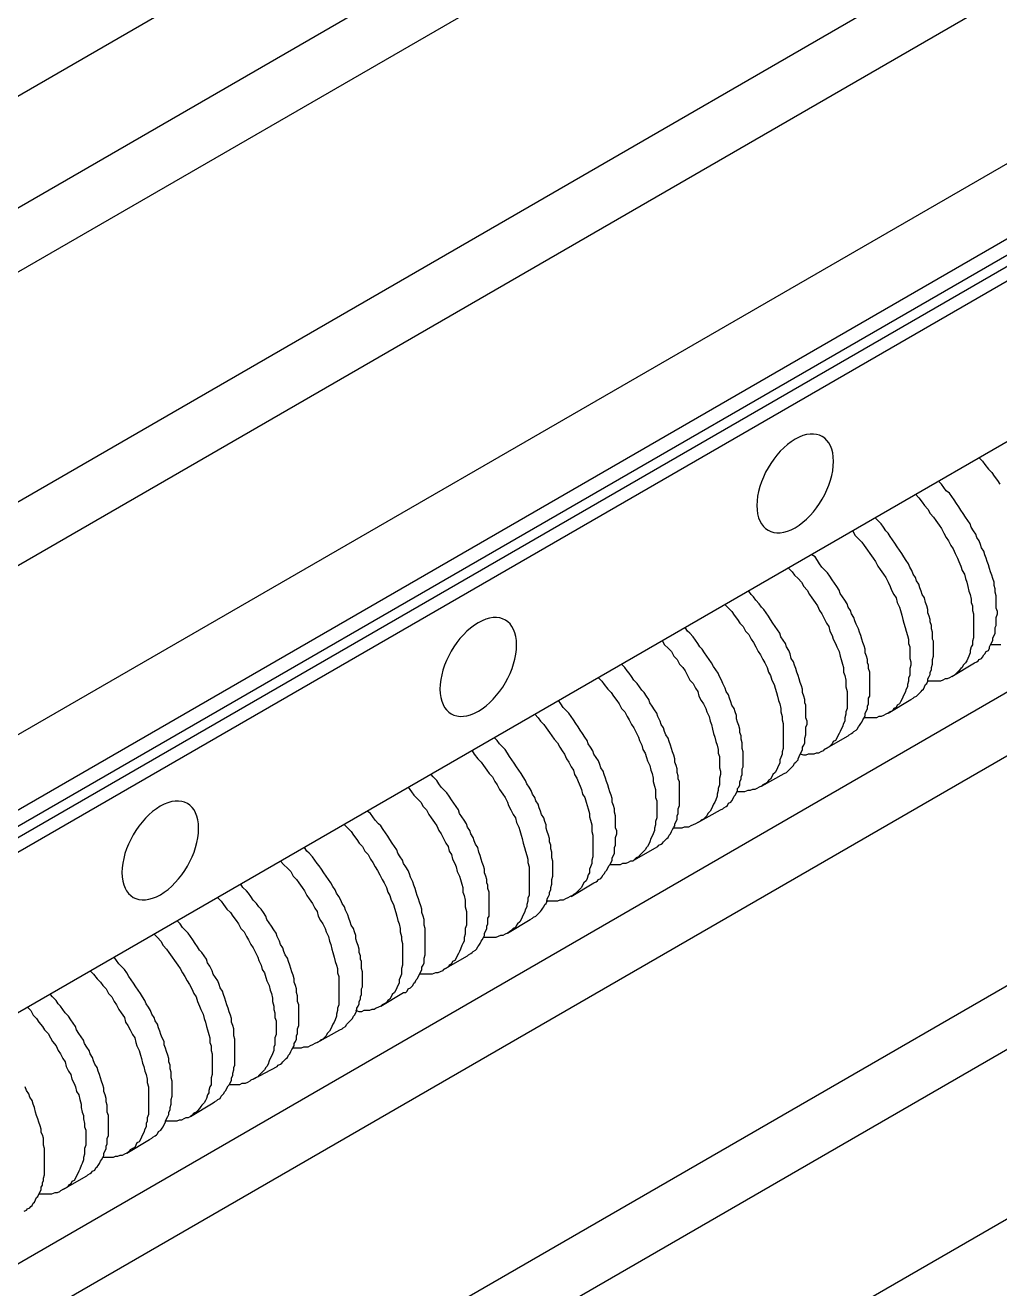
# Model space of a CAD drawing. Extents: x 23 to 317, y -101 to 289.
# Drawn here: x 195.46 to 208.3, y 150.94 to 167.58 of the extents above; entities that cross this region are included whole.
import ezdxf

# ---------------------------------------------------------------- set-up
doc = ezdxf.new("R2010")
doc.units = 0
doc.layers.get('0').update_dxf_attribs({"linetype": 'CONTINUOUS'})

msp = doc.modelspace()

# ---------------------------------------------------------------- linework, layer by layer
at = {"color": 7}
for points in [[(181.114986, 158.419117), (214.029768, 177.435546)], [(181.114986, 156.948233), (215.155445, 176.61005)], [(181.114986, 156.107727), (216.086004, 176.29486)], [(181.114986, 153.075905), (218.502457, 174.673886)], [(181.940482, 152.715689), (219.433016, 174.373706)], [(219.387989, 172.107344), (182.961095, 151.079705)], [(220.108422, 171.537001), (183.591474, 150.449327)], [(220.408602, 171.491974), (183.786591, 150.344263)], [(220.558692, 171.431938), (183.906663, 150.269218)], [(220.633737, 171.281848), (184.086772, 150.179164)], [(220.633737, 169.165576), (184.522033, 148.318046)], [(185.572665, 145.616422), (215.155445, 162.711697)], [(185.632701, 144.820944), (215.965932, 162.336471)], [(208.02616, 161.8862), (208.071187, 161.841173), (208.101205, 161.796146), (208.146232, 161.73611), (208.191259, 161.691083), (208.221277, 161.646056), (208.266304, 161.58602), (208.296322, 161.540993)], [(207.966124, 159.184577), (207.996142, 159.199586), (208.011151, 159.214595), (208.02616, 159.229604), (208.056178, 159.244613), (208.071187, 159.259622), (208.086196, 159.28964), (208.101205, 159.304649), (208.116214, 159.334667), (208.146232, 159.349676), (208.161241, 159.379694), (208.161241, 159.394703), (208.17625, 159.424721), (208.191259, 159.454739), (208.206268, 159.484757), (208.206268, 159.514775), (208.221277, 159.544793), (208.236286, 159.574811), (208.236286, 159.604829), (208.236286, 159.649856), (208.251295, 159.679874), (208.251295, 159.709892), (208.251295, 159.754919), (208.251295, 159.784938), (208.266304, 159.829965), (208.266304, 159.859983), (208.251295, 159.90501), (208.251295, 159.950037), (208.251295, 159.980055), (208.251295, 160.025082), (208.251295, 160.070109), (208.236286, 160.115136), (208.236286, 160.160163), (208.221277, 160.20519), (208.221277, 160.250217), (208.206268, 160.295244), (208.191259, 160.340271), (208.17625, 160.385298), (208.161241, 160.430325), (208.146232, 160.475352), (208.131223, 160.52038), (208.116214, 160.565407), (208.101205, 160.610434), (208.086196, 160.655461), (208.056178, 160.700488), (208.041169, 160.745515), (208.02616, 160.790542), (207.996142, 160.835569), (207.981133, 160.880596), (207.951115, 160.925623), (207.921097, 160.97065), (207.906088, 161.015677), (207.87607, 161.060704), (207.846052, 161.105731), (207.816034, 161.150758), (207.786016, 161.195785), (207.755998, 161.240813), (207.72598, 161.28584), (207.695961, 161.330867), (207.665943, 161.375894), (207.635925, 161.420921), (207.590898, 161.450939), (207.56088, 161.495966), (207.530862, 161.540993), (207.500844, 161.571011)], [(207.185655, 161.405912), (207.230682, 161.360885), (207.275709, 161.300849), (207.305727, 161.255822), (207.350754, 161.210795), (207.380772, 161.150758), (207.425799, 161.105731), (207.455817, 161.060704), (207.500844, 161.000668), (207.530862, 160.955641), (207.56088, 160.895605), (207.590898, 160.835569), (207.620916, 160.790542), (207.650934, 160.730506), (207.680952, 160.685479), (207.710971, 160.625443), (207.740989, 160.565407), (207.755998, 160.52038), (207.786016, 160.460343), (207.801025, 160.400307), (207.831043, 160.35528), (207.846052, 160.295244), (207.861061, 160.250217), (207.87607, 160.190181), (207.891079, 160.130145), (207.906088, 160.085118), (207.921097, 160.025082), (207.921097, 159.980055), (207.936106, 159.935028), (207.936106, 159.874992), (207.951115, 159.829965), (207.951115, 159.784938), (207.951115, 159.724901), (207.951115, 159.679874), (207.951115, 159.634847), (207.951115, 159.58982), (207.951115, 159.544793), (207.951115, 159.514775), (207.936106, 159.469748), (207.936106, 159.424721), (207.921097, 159.394703), (207.906088, 159.349676), (207.906088, 159.319658), (207.891079, 159.274631), (207.87607, 159.244613), (207.861061, 159.214595), (207.846052, 159.184577), (207.816034, 159.154559), (207.801025, 159.124541), (207.786016, 159.109532), (207.755998, 159.079514), (207.740989, 159.064505), (207.710971, 159.034486), (207.695961, 159.019477), (207.665943, 159.004468), (207.635925, 158.989459), (207.605907, 158.97445), (207.575889, 158.97445), (207.545871, 158.959441), (207.515853, 158.944432), (207.485835, 158.944432), (207.455817, 158.944432), (207.41079, 158.944432), (207.380772, 158.944432), (207.350754, 158.944432)], [(207.125619, 158.704288), (207.155637, 158.719297), (207.170646, 158.734306), (207.200664, 158.749315), (207.215673, 158.764324), (207.230682, 158.779333), (207.2607, 158.809351), (207.275709, 158.82436), (207.290718, 158.839369), (207.305727, 158.869387), (207.320736, 158.899405), (207.335745, 158.914414), (207.350754, 158.944432), (207.350754, 158.97445), (207.365763, 159.004468), (207.380772, 159.034486), (207.380772, 159.064505), (207.395781, 159.094523), (207.395781, 159.124541), (207.41079, 159.169568), (207.41079, 159.199586), (207.41079, 159.229604), (207.425799, 159.274631), (207.425799, 159.304649), (207.425799, 159.349676), (207.425799, 159.379694), (207.425799, 159.424721), (207.425799, 159.469748), (207.41079, 159.499766), (207.41079, 159.544793), (207.41079, 159.58982), (207.395781, 159.634847), (207.395781, 159.679874), (207.380772, 159.724901), (207.380772, 159.754919), (207.365763, 159.799947), (207.350754, 159.844974), (207.350754, 159.890001), (207.335745, 159.935028), (207.320736, 159.980055), (207.305727, 160.040091), (207.275709, 160.085118), (207.2607, 160.130145), (207.245691, 160.175172), (207.230682, 160.220199), (207.200664, 160.265226), (207.185655, 160.310253), (207.155637, 160.35528), (207.140628, 160.400307), (207.11061, 160.445334), (207.095601, 160.490361), (207.065583, 160.535389), (207.035565, 160.580416), (207.005547, 160.625443), (206.975528, 160.67047), (206.94551, 160.715497), (206.915492, 160.760524), (206.885474, 160.805551), (206.855456, 160.850578), (206.825438, 160.895605), (206.79542, 160.925623), (206.765402, 160.97065), (206.735384, 161.015677), (206.690357, 161.060704), (206.660339, 161.090722)], [(206.360159, 160.925623), (206.390177, 160.865587), (206.435204, 160.82056), (206.480231, 160.775533), (206.510249, 160.730506), (206.555276, 160.67047), (206.585294, 160.625443), (206.630321, 160.565407), (206.660339, 160.52038), (206.690357, 160.460343), (206.720375, 160.415316), (206.765402, 160.35528), (206.79542, 160.310253), (206.825438, 160.250217), (206.855456, 160.190181), (206.870465, 160.145154), (206.900483, 160.085118), (206.930501, 160.040091), (206.94551, 159.980055), (206.975528, 159.920019), (206.990538, 159.874992), (207.005547, 159.814956), (207.020556, 159.754919), (207.035565, 159.709892), (207.050574, 159.649856), (207.065583, 159.604829), (207.080592, 159.544793), (207.095601, 159.499766), (207.095601, 159.43973), (207.11061, 159.394703), (207.11061, 159.349676), (207.11061, 159.304649), (207.11061, 159.244613), (207.125619, 159.199586), (207.125619, 159.154559), (207.11061, 159.109532), (207.11061, 159.064505), (207.11061, 159.019477), (207.095601, 158.989459), (207.095601, 158.944432), (207.080592, 158.899405), (207.080592, 158.869387), (207.065583, 158.839369), (207.050574, 158.794342), (207.035565, 158.764324), (207.020556, 158.734306), (207.005547, 158.704288), (206.990538, 158.67427), (206.975528, 158.644252), (206.94551, 158.629243), (206.930501, 158.599225), (206.900483, 158.584216), (206.885474, 158.554198), (206.855456, 158.539189), (206.825438, 158.52418), (206.79542, 158.509171), (206.765402, 158.494162), (206.735384, 158.479153), (206.705366, 158.479153), (206.675348, 158.464144), (206.64533, 158.464144), (206.615312, 158.464144), (206.585294, 158.464144), (206.540267, 158.464144), (206.510249, 158.464144)], [(186.293098, 142.179356), (218.502457, 160.775533)], [(206.300123, 158.223999), (206.315132, 158.239008), (206.34515, 158.254017), (206.360159, 158.269026), (206.375168, 158.284035), (206.405186, 158.299044), (206.420195, 158.314053), (206.435204, 158.344072), (206.450213, 158.359081), (206.465222, 158.389099), (206.480231, 158.404108), (206.49524, 158.434126), (206.510249, 158.464144), (206.525258, 158.494162), (206.525258, 158.52418), (206.540267, 158.554198), (206.555276, 158.584216), (206.555276, 158.614234), (206.570285, 158.644252), (206.570285, 158.67427), (206.570285, 158.719297), (206.585294, 158.749315), (206.585294, 158.794342), (206.585294, 158.82436), (206.585294, 158.869387), (206.585294, 158.899405), (206.585294, 158.944432), (206.585294, 158.97445), (206.585294, 159.019477), (206.585294, 159.064505), (206.570285, 159.109532), (206.570285, 159.154559), (206.555276, 159.184577), (206.555276, 159.229604), (206.540267, 159.274631), (206.525258, 159.319658), (206.525258, 159.364685), (206.510249, 159.409712), (206.49524, 159.454739), (206.480231, 159.499766), (206.465222, 159.544793), (206.450213, 159.58982), (206.435204, 159.634847), (206.405186, 159.694883), (206.390177, 159.73991), (206.375168, 159.784938), (206.34515, 159.829965), (206.330141, 159.874992), (206.300123, 159.920019), (206.285114, 159.965046), (206.255095, 160.010073), (206.225077, 160.0551), (206.195059, 160.100127), (206.18005, 160.145154), (206.150032, 160.190181), (206.120014, 160.235208), (206.089996, 160.280235), (206.059978, 160.325262), (206.02996, 160.370289), (205.984933, 160.415316), (205.954915, 160.445334), (205.924897, 160.490361), (205.894879, 160.535389), (205.864861, 160.580416), (205.819834, 160.610434)], [(187.238666, 141.879176), (219.433016, 160.475352)], [(205.519653, 160.430325), (205.564681, 160.385298), (205.594699, 160.340271), (205.639726, 160.295244), (205.684753, 160.250217), (205.714771, 160.190181), (205.759798, 160.145154), (205.789816, 160.085118), (205.819834, 160.040091), (205.864861, 159.980055), (205.894879, 159.935028), (205.924897, 159.874992), (205.954915, 159.829965), (205.984933, 159.769928), (206.014951, 159.709892), (206.044969, 159.664865), (206.059978, 159.604829), (206.089996, 159.544793), (206.105005, 159.499766), (206.135023, 159.43973), (206.150032, 159.394703), (206.18005, 159.334667), (206.195059, 159.274631), (206.210068, 159.229604), (206.225077, 159.169568), (206.240086, 159.124541), (206.240086, 159.064505), (206.255095, 159.019477), (206.270105, 158.959441), (206.270105, 158.914414), (206.270105, 158.869387), (206.285114, 158.809351), (206.285114, 158.764324), (206.285114, 158.719297), (206.285114, 158.67427), (206.285114, 158.629243), (206.285114, 158.584216), (206.270105, 158.539189), (206.270105, 158.509171), (206.255095, 158.464144), (206.255095, 158.419117), (206.240086, 158.389099), (206.225077, 158.344072), (206.210068, 158.314053), (206.195059, 158.284035), (206.18005, 158.254017), (206.165041, 158.223999), (206.150032, 158.193981), (206.135023, 158.163963), (206.105005, 158.148954), (206.089996, 158.118936), (206.059978, 158.088918), (206.044969, 158.073909), (206.014951, 158.0589), (205.984933, 158.043891), (205.969924, 158.028882), (205.939906, 158.013873), (205.909888, 157.998864), (205.87987, 157.998864), (205.849852, 157.983855), (205.804825, 157.983855), (205.774807, 157.983855), (205.744789, 157.968846), (205.714771, 157.968846), (205.669744, 157.983855)], [(205.459617, 157.728702), (205.489635, 157.743711), (205.504644, 157.75872), (205.519653, 157.773729), (205.549672, 157.803747), (205.564681, 157.818756), (205.57969, 157.833765), (205.594699, 157.863783), (205.609708, 157.878792), (205.639726, 157.90881), (205.639726, 157.923819), (205.654735, 157.953837), (205.669744, 157.983855), (205.684753, 158.013873), (205.699762, 158.043891), (205.699762, 158.073909), (205.714771, 158.103927), (205.72978, 158.133945), (205.72978, 158.163963), (205.72978, 158.193981), (205.744789, 158.239008), (205.744789, 158.269026), (205.744789, 158.299044), (205.744789, 158.344072), (205.759798, 158.37409), (205.759798, 158.419117), (205.744789, 158.464144), (205.744789, 158.494162), (205.744789, 158.539189), (205.744789, 158.584216), (205.744789, 158.629243), (205.72978, 158.659261), (205.72978, 158.704288), (205.714771, 158.749315), (205.699762, 158.794342), (205.699762, 158.839369), (205.684753, 158.884396), (205.669744, 158.929423), (205.654735, 158.97445), (205.639726, 159.019477), (205.624717, 159.064505), (205.609708, 159.109532), (205.594699, 159.154559), (205.57969, 159.199586), (205.549672, 159.244613), (205.534662, 159.304649), (205.519653, 159.349676), (205.489635, 159.394703), (205.474626, 159.43973), (205.444608, 159.484757), (205.41459, 159.529784), (205.399581, 159.574811), (205.369563, 159.619838), (205.339545, 159.664865), (205.309527, 159.709892), (205.279509, 159.754919), (205.249491, 159.799947), (205.219473, 159.844974), (205.189455, 159.890001), (205.159437, 159.920019), (205.129419, 159.965046), (205.084392, 160.010073), (205.054374, 160.0551), (205.024356, 160.085118), (204.994338, 160.130145)], [(204.679148, 159.950037), (204.724175, 159.90501), (204.769202, 159.859983), (204.79922, 159.814956), (204.844248, 159.754919), (204.874266, 159.709892), (204.919293, 159.664865), (204.949311, 159.604829), (204.994338, 159.559802), (205.024356, 159.499766), (205.054374, 159.454739), (205.084392, 159.394703), (205.11441, 159.334667), (205.144428, 159.28964), (205.174446, 159.229604), (205.204464, 159.184577), (205.234482, 159.124541), (205.249491, 159.064505), (205.279509, 159.019477), (205.294518, 158.959441), (205.324536, 158.899405), (205.339545, 158.854378), (205.354554, 158.794342), (205.369563, 158.749315), (205.384572, 158.689279), (205.399581, 158.644252), (205.41459, 158.584216), (205.41459, 158.539189), (205.429599, 158.479153), (205.429599, 158.434126), (205.444608, 158.389099), (205.444608, 158.329062), (205.444608, 158.284035), (205.444608, 158.239008), (205.444608, 158.193981), (205.444608, 158.148954), (205.444608, 158.103927), (205.444608, 158.0589), (205.429599, 158.013873), (205.429599, 157.983855), (205.41459, 157.938828), (205.399581, 157.90881), (205.399581, 157.863783), (205.384572, 157.833765), (205.369563, 157.803747), (205.354554, 157.773729), (205.339545, 157.743711), (205.309527, 157.713693), (205.294518, 157.683675), (205.279509, 157.653657), (205.249491, 157.638648), (205.234482, 157.608629), (205.204464, 157.59362), (205.174446, 157.578611), (205.159437, 157.563602), (205.129419, 157.548593), (205.099401, 157.533584), (205.069383, 157.518575), (205.039365, 157.518575), (205.009347, 157.503566), (204.979329, 157.503566), (204.934302, 157.488557), (204.904284, 157.488557), (204.874266, 157.488557), (204.844248, 157.488557)], [(204.619112, 157.248413), (204.64913, 157.263422), (204.664139, 157.278431), (204.694157, 157.29344), (204.709166, 157.308449), (204.724175, 157.338467), (204.754193, 157.353476), (204.769202, 157.368485), (204.784211, 157.398503), (204.79922, 157.428521), (204.814229, 157.44353), (204.829239, 157.473548), (204.844248, 157.503566), (204.844248, 157.533584), (204.859257, 157.548593), (204.874266, 157.578611), (204.874266, 157.623639), (204.889275, 157.653657), (204.889275, 157.683675), (204.904284, 157.713693), (204.904284, 157.743711), (204.904284, 157.788738), (204.919293, 157.818756), (204.919293, 157.863783), (204.919293, 157.893801), (204.919293, 157.938828), (204.919293, 157.983855), (204.919293, 158.013873), (204.904284, 158.0589), (204.904284, 158.103927), (204.904284, 158.133945), (204.889275, 158.178972), (204.889275, 158.223999), (204.874266, 158.269026), (204.874266, 158.314053), (204.859257, 158.359081), (204.844248, 158.404108), (204.829239, 158.449135), (204.829239, 158.494162), (204.814229, 158.539189), (204.79922, 158.584216), (204.769202, 158.629243), (204.754193, 158.67427), (204.739184, 158.719297), (204.724175, 158.764324), (204.694157, 158.809351), (204.679148, 158.854378), (204.64913, 158.914414), (204.634121, 158.959441), (204.604103, 159.004468), (204.589094, 159.049495), (204.559076, 159.094523), (204.529058, 159.13955), (204.49904, 159.184577), (204.469022, 159.229604), (204.439004, 159.274631), (204.408986, 159.319658), (204.378968, 159.364685), (204.34895, 159.394703), (204.318932, 159.43973), (204.288914, 159.484757), (204.258896, 159.529784), (204.213869, 159.574811), (204.183851, 159.604829), (204.153833, 159.649856)], [(203.853652, 159.469748), (203.88367, 159.424721), (203.928697, 159.379694), (203.973724, 159.334667), (204.003742, 159.274631), (204.048769, 159.229604), (204.078787, 159.169568), (204.123815, 159.124541), (204.153833, 159.079514), (204.183851, 159.019477), (204.213869, 158.959441), (204.258896, 158.914414), (204.288914, 158.854378), (204.318932, 158.809351), (204.333941, 158.749315), (204.363959, 158.689279), (204.393977, 158.644252), (204.423995, 158.584216), (204.439004, 158.539189), (204.469022, 158.479153), (204.484031, 158.419117), (204.49904, 158.37409), (204.514049, 158.314053), (204.529058, 158.254017), (204.544067, 158.20899), (204.559076, 158.148954), (204.574085, 158.103927), (204.589094, 158.043891), (204.589094, 157.998864), (204.604103, 157.953837), (204.604103, 157.893801), (204.604103, 157.848774), (204.604103, 157.803747), (204.619112, 157.75872), (204.619112, 157.713693), (204.604103, 157.668666), (204.604103, 157.623639), (204.604103, 157.578611), (204.589094, 157.533584), (204.589094, 157.503566), (204.574085, 157.458539), (204.574085, 157.428521), (204.559076, 157.383494), (204.544067, 157.353476), (204.529058, 157.323458), (204.514049, 157.29344), (204.49904, 157.263422), (204.484031, 157.233404), (204.454013, 157.203386), (204.439004, 157.173368), (204.423995, 157.158359), (204.393977, 157.128341), (204.363959, 157.113332), (204.34895, 157.098323), (204.318932, 157.083314), (204.288914, 157.068305), (204.258896, 157.053296), (204.228878, 157.038287), (204.19886, 157.023278), (204.168842, 157.023278), (204.138824, 157.023278), (204.108806, 157.008269), (204.078787, 157.008269), (204.03376, 157.008269), (204.003742, 157.008269)], [(208.311331, 159.424721), (208.281313, 159.424721), (208.251295, 159.424721), (208.221277, 159.424721), (208.17625, 159.424721)], [(203.793616, 156.768124), (203.808625, 156.783133), (203.838643, 156.798142), (203.853652, 156.813151), (203.868661, 156.82816), (203.898679, 156.858178), (203.913688, 156.873187), (203.928697, 156.888196), (203.943706, 156.918215), (203.958715, 156.933224), (203.973724, 156.963242), (203.988733, 156.99326), (204.003742, 157.023278), (204.018751, 157.038287), (204.018751, 157.068305), (204.03376, 157.098323), (204.048769, 157.128341), (204.048769, 157.173368), (204.063778, 157.203386), (204.063778, 157.233404), (204.063778, 157.263422), (204.078787, 157.308449), (204.078787, 157.338467), (204.078787, 157.383494), (204.078787, 157.413512), (204.078787, 157.458539), (204.078787, 157.488557), (204.078787, 157.533584), (204.078787, 157.578611), (204.078787, 157.623639), (204.063778, 157.653657), (204.063778, 157.698684), (204.048769, 157.743711), (204.048769, 157.788738), (204.03376, 157.833765), (204.018751, 157.878792), (204.018751, 157.923819), (204.003742, 157.968846), (203.988733, 158.013873), (203.973724, 158.0589), (203.958715, 158.103927), (203.943706, 158.148954), (203.928697, 158.193981), (203.898679, 158.239008), (203.88367, 158.284035), (203.868661, 158.329062), (203.838643, 158.37409), (203.823634, 158.419117), (203.793616, 158.479153), (203.778607, 158.52418), (203.748589, 158.569207), (203.718571, 158.614234), (203.688553, 158.659261), (203.673544, 158.704288), (203.643526, 158.749315), (203.613508, 158.794342), (203.58349, 158.82436), (203.553472, 158.869387), (203.523454, 158.914414), (203.478427, 158.959441), (203.448409, 159.004468), (203.418391, 159.049495), (203.388372, 159.079514), (203.358354, 159.124541), (203.313327, 159.169568)], [(207.665943, 159.004468), (207.966124, 159.184577)], [(203.013147, 158.989459), (203.058174, 158.944432), (203.088192, 158.899405), (203.133219, 158.839369), (203.178246, 158.794342), (203.208264, 158.749315), (203.253291, 158.689279), (203.283309, 158.644252), (203.313327, 158.584216), (203.358354, 158.539189), (203.388372, 158.479153), (203.418391, 158.434126), (203.448409, 158.37409), (203.478427, 158.329062), (203.508445, 158.269026), (203.538463, 158.20899), (203.553472, 158.163963), (203.58349, 158.103927), (203.598499, 158.043891), (203.628517, 157.998864), (203.643526, 157.938828), (203.658535, 157.893801), (203.688553, 157.833765), (203.703562, 157.773729), (203.718571, 157.728702), (203.73358, 157.668666), (203.73358, 157.623639), (203.748589, 157.563602), (203.763598, 157.518575), (203.763598, 157.473548), (203.763598, 157.413512), (203.778607, 157.368485), (203.778607, 157.323458), (203.778607, 157.278431), (203.778607, 157.233404), (203.778607, 157.188377), (203.778607, 157.14335), (203.763598, 157.098323), (203.763598, 157.053296), (203.748589, 157.008269), (203.748589, 156.978251), (203.73358, 156.933224), (203.718571, 156.903206), (203.703562, 156.873187), (203.688553, 156.82816), (203.673544, 156.798142), (203.658535, 156.768124), (203.643526, 156.753115), (203.628517, 156.723097), (203.598499, 156.693079), (203.58349, 156.67807), (203.553472, 156.648052), (203.538463, 156.633043), (203.508445, 156.618034), (203.478427, 156.588016), (203.463418, 156.573007), (203.4334, 156.573007), (203.403382, 156.557998), (203.373363, 156.542989), (203.328336, 156.542989), (203.298318, 156.52798), (203.2683, 156.52798), (203.238282, 156.52798), (203.208264, 156.52798), (203.163237, 156.52798)], [(202.953111, 156.287836), (202.983129, 156.302845), (202.998138, 156.317854), (203.013147, 156.332863), (203.043165, 156.347872), (203.058174, 156.362881), (203.073183, 156.392899), (203.088192, 156.407908), (203.103201, 156.437926), (203.11821, 156.452935), (203.133219, 156.482953), (203.148228, 156.512971), (203.163237, 156.52798), (203.178246, 156.557998), (203.193255, 156.588016), (203.193255, 156.618034), (203.208264, 156.648052), (203.223273, 156.67807), (203.223273, 156.723097), (203.223273, 156.753115), (203.238282, 156.783133), (203.238282, 156.82816), (203.238282, 156.858178), (203.238282, 156.888196), (203.253291, 156.933224), (203.253291, 156.978251), (203.238282, 157.008269), (203.238282, 157.053296), (203.238282, 157.098323), (203.238282, 157.128341), (203.238282, 157.173368), (203.223273, 157.218395), (203.223273, 157.263422), (203.208264, 157.308449), (203.193255, 157.353476), (203.193255, 157.398503), (203.178246, 157.44353), (203.163237, 157.488557), (203.148228, 157.533584), (203.133219, 157.578611), (203.11821, 157.623639), (203.103201, 157.668666), (203.088192, 157.713693), (203.073183, 157.75872), (203.043165, 157.803747), (203.028156, 157.848774), (203.013147, 157.893801), (202.983129, 157.938828), (202.953111, 157.983855), (202.938102, 158.028882), (202.908084, 158.073909), (202.878066, 158.118936), (202.863057, 158.163963), (202.833039, 158.20899), (202.803021, 158.254017), (202.773003, 158.299044), (202.742985, 158.344072), (202.712967, 158.389099), (202.682949, 158.434126), (202.65293, 158.479153), (202.622912, 158.52418), (202.577885, 158.569207), (202.547867, 158.599225), (202.517849, 158.644252), (202.487831, 158.689279)], [(206.825438, 158.52418), (207.125619, 158.704288)], [(202.172642, 158.509171), (202.217669, 158.464144), (202.247687, 158.419117), (202.292714, 158.37409), (202.322732, 158.329062), (202.367759, 158.269026), (202.397777, 158.223999), (202.427795, 158.178972), (202.472822, 158.133945), (202.50284, 158.073909), (202.532858, 158.028882), (202.562876, 157.983855), (202.592894, 157.923819), (202.622912, 157.878792), (202.65293, 157.818756), (202.682949, 157.773729), (202.697958, 157.713693), (202.727976, 157.668666), (202.742985, 157.623639), (202.773003, 157.563602), (202.788012, 157.518575), (202.803021, 157.458539), (202.833039, 157.413512), (202.848048, 157.353476), (202.863057, 157.308449), (202.878066, 157.263422), (202.893075, 157.203386), (202.893075, 157.158359), (202.908084, 157.113332), (202.923093, 157.053296), (202.923093, 157.008269), (202.923093, 156.963242), (202.938102, 156.918215)], [(205.984933, 158.043891), (206.300123, 158.223999)], [(219.387989, 158.20899), (187.824018, 139.988039)], [(202.112606, 155.807547), (202.142624, 155.822556), (202.157633, 155.837565), (202.187651, 155.852574), (202.20266, 155.867583), (202.217669, 155.882592), (202.247687, 155.91261), (202.262696, 155.927619), (202.277705, 155.957637), (202.292714, 155.972646), (202.307723, 156.002664), (202.322732, 156.017673), (202.337741, 156.047691), (202.337741, 156.077709), (202.35275, 156.107727), (202.367759, 156.137745), (202.367759, 156.167763), (202.382768, 156.197782), (202.382768, 156.2278), (202.397777, 156.272827), (202.397777, 156.302845), (202.397777, 156.332863), (202.412786, 156.37789), (202.412786, 156.407908), (202.412786, 156.452935), (202.412786, 156.482953), (202.412786, 156.52798), (202.412786, 156.573007), (202.397777, 156.618034), (202.397777, 156.648052), (202.397777, 156.693079), (202.382768, 156.738106), (202.382768, 156.783133), (202.367759, 156.82816), (202.367759, 156.873187), (202.35275, 156.918215), (202.337741, 156.963242), (202.322732, 157.008269), (202.322732, 157.053296), (202.307723, 157.098323), (202.292714, 157.14335), (202.262696, 157.188377), (202.247687, 157.233404), (202.232678, 157.278431), (202.217669, 157.323458), (202.187651, 157.368485), (202.172642, 157.413512), (202.142624, 157.458539), (202.127615, 157.503566), (202.097597, 157.548593), (202.067579, 157.59362), (202.05257, 157.638648), (202.022552, 157.683675), (201.992534, 157.728702), (201.962516, 157.773729), (201.932497, 157.818756), (201.902479, 157.863783), (201.872461, 157.90881), (201.842443, 157.953837), (201.812425, 157.998864), (201.782407, 158.043891), (201.752389, 158.073909), (201.707362, 158.118936), (201.677344, 158.163963), (201.647326, 158.193981)], [(201.347146, 158.028882), (201.377164, 157.983855), (201.422191, 157.923819), (201.467218, 157.878792), (201.497236, 157.833765), (201.542263, 157.773729), (201.572281, 157.728702), (201.617308, 157.683675), (201.647326, 157.623639), (201.677344, 157.578611), (201.707362, 157.518575), (201.752389, 157.458539), (201.782407, 157.413512), (201.812425, 157.353476), (201.827434, 157.308449), (201.857452, 157.248413), (201.88747, 157.188377), (201.917488, 157.14335), (201.932497, 157.083314), (201.962516, 157.023278), (201.977525, 156.978251), (201.992534, 156.918215), (202.007543, 156.873187), (202.022552, 156.813151), (202.037561, 156.753115), (202.05257, 156.708088), (202.067579, 156.648052), (202.082588, 156.603025), (202.082588, 156.557998), (202.097597, 156.497962), (202.097597, 156.452935), (202.097597, 156.407908), (202.097597, 156.347872), (202.097597, 156.302845), (202.097597, 156.257818), (202.097597, 156.212791), (202.097597, 156.167763), (202.097597, 156.122736), (202.082588, 156.092718), (202.082588, 156.047691), (202.067579, 156.002664), (202.067579, 155.972646), (202.05257, 155.942628), (202.037561, 155.897601), (202.022552, 155.867583), (202.007543, 155.837565), (201.992534, 155.807547), (201.977525, 155.777529), (201.947506, 155.747511), (201.932497, 155.732502), (201.917488, 155.702484), (201.88747, 155.687475), (201.857452, 155.657457), (201.842443, 155.642448), (201.812425, 155.627439), (201.782407, 155.61243), (201.752389, 155.597421), (201.722371, 155.597421), (201.692353, 155.582412), (201.662335, 155.567403), (201.632317, 155.567403), (201.602299, 155.567403), (201.557272, 155.567403), (201.527254, 155.567403), (201.497236, 155.567403)], [(205.159437, 157.563602), (205.459617, 157.728702)], [(201.28711, 155.327258), (201.302119, 155.342267), (201.332137, 155.357276), (201.347146, 155.372285), (201.362155, 155.387294), (201.392173, 155.402303), (201.407182, 155.417312), (201.422191, 155.44733), (201.4372, 155.46234), (201.452209, 155.492358), (201.467218, 155.522376), (201.482227, 155.537385), (201.497236, 155.567403), (201.512245, 155.597421), (201.512245, 155.627439), (201.527254, 155.657457), (201.542263, 155.687475), (201.542263, 155.717493), (201.557272, 155.747511), (201.557272, 155.777529), (201.557272, 155.822556), (201.572281, 155.852574), (201.572281, 155.897601), (201.572281, 155.927619), (201.572281, 155.972646), (201.572281, 156.002664), (201.572281, 156.047691), (201.572281, 156.077709), (201.572281, 156.122736), (201.572281, 156.167763), (201.557272, 156.212791), (201.557272, 156.257818), (201.542263, 156.287836), (201.542263, 156.332863), (201.527254, 156.37789), (201.512245, 156.422917), (201.512245, 156.467944), (201.497236, 156.512971), (201.482227, 156.557998), (201.467218, 156.603025), (201.452209, 156.648052), (201.4372, 156.693079), (201.422191, 156.753115), (201.392173, 156.798142), (201.377164, 156.843169), (201.362155, 156.888196), (201.332137, 156.933224), (201.317128, 156.978251), (201.28711, 157.023278), (201.272101, 157.068305), (201.242083, 157.113332), (201.212064, 157.158359), (201.182046, 157.203386), (201.167037, 157.248413), (201.137019, 157.29344), (201.107001, 157.338467), (201.076983, 157.383494), (201.046965, 157.428521), (201.016947, 157.473548), (200.97192, 157.518575), (200.941902, 157.548593), (200.911884, 157.59362), (200.881866, 157.638648), (200.836839, 157.683675), (200.806821, 157.713693)], [(200.50664, 157.548593), (200.551668, 157.488557), (200.581686, 157.44353), (200.626713, 157.398503), (200.67174, 157.353476), (200.701758, 157.29344), (200.746785, 157.248413), (200.776803, 157.188377), (200.806821, 157.14335), (200.851848, 157.083314), (200.881866, 157.038287), (200.911884, 156.978251), (200.941902, 156.933224), (200.97192, 156.873187), (201.001938, 156.813151), (201.031956, 156.768124), (201.046965, 156.708088), (201.076983, 156.663061), (201.091992, 156.603025), (201.12201, 156.542989), (201.137019, 156.497962), (201.152028, 156.437926), (201.182046, 156.37789), (201.197055, 156.332863), (201.212064, 156.272827), (201.227073, 156.2278), (201.227073, 156.167763), (201.242083, 156.122736), (201.257092, 156.0627), (201.257092, 156.017673), (201.257092, 155.972646), (201.272101, 155.91261), (201.272101, 155.867583), (201.272101, 155.822556), (201.272101, 155.777529), (201.272101, 155.732502), (201.257092, 155.687475), (201.257092, 155.642448), (201.257092, 155.61243), (201.242083, 155.567403), (201.242083, 155.522376), (201.227073, 155.492358), (201.212064, 155.46234), (201.197055, 155.417312), (201.182046, 155.387294), (201.167037, 155.357276), (201.152028, 155.327258), (201.137019, 155.29724), (201.12201, 155.267222), (201.091992, 155.252213), (201.076983, 155.222195), (201.046965, 155.207186), (201.031956, 155.177168), (201.001938, 155.162159), (200.97192, 155.14715), (200.956911, 155.132141), (200.926893, 155.117132), (200.896875, 155.102123), (200.866857, 155.102123), (200.82183, 155.087114), (200.791812, 155.087114), (200.761794, 155.087114), (200.731776, 155.087114), (200.686749, 155.087114), (200.656731, 155.087114)], [(200.446604, 154.84697), (200.476622, 154.84697), (200.491631, 154.861979), (200.50664, 154.891997), (200.536659, 154.907006), (200.551668, 154.922015), (200.566677, 154.937024), (200.581686, 154.967042), (200.596695, 154.982051), (200.611704, 155.012069), (200.626713, 155.027078), (200.641722, 155.057096), (200.656731, 155.087114), (200.67174, 155.117132), (200.686749, 155.14715), (200.686749, 155.177168), (200.701758, 155.207186), (200.716767, 155.237204), (200.716767, 155.267222), (200.716767, 155.29724), (200.731776, 155.342267), (200.731776, 155.372285), (200.731776, 155.402303), (200.731776, 155.44733), (200.731776, 155.477349), (200.731776, 155.522376), (200.731776, 155.567403), (200.731776, 155.597421), (200.731776, 155.642448), (200.731776, 155.687475), (200.716767, 155.732502), (200.716767, 155.777529), (200.716767, 155.807547), (200.701758, 155.852574), (200.686749, 155.897601), (200.686749, 155.942628), (200.67174, 155.987655), (200.656731, 156.032682), (200.641722, 156.077709), (200.626713, 156.122736), (200.611704, 156.167763), (200.596695, 156.212791), (200.581686, 156.257818), (200.566677, 156.302845), (200.536659, 156.362881), (200.52165, 156.407908), (200.50664, 156.452935), (200.476622, 156.497962), (200.446604, 156.542989), (200.431595, 156.588016), (200.401577, 156.633043), (200.371559, 156.67807), (200.35655, 156.723097), (200.326532, 156.768124), (200.296514, 156.813151), (200.266496, 156.858178), (200.236478, 156.903206), (200.20646, 156.948233), (200.176442, 156.99326), (200.146424, 157.038287), (200.116406, 157.068305), (200.071379, 157.113332), (200.041361, 157.158359), (200.011343, 157.203386), (199.966316, 157.233404)], [(204.318932, 157.083314), (204.619112, 157.248413)], [(199.666135, 157.053296), (199.711162, 157.008269), (199.756189, 156.963242), (199.786207, 156.918215), (199.831235, 156.858178), (199.861253, 156.813151), (199.90628, 156.768124), (199.936298, 156.708088), (199.981325, 156.663061), (200.011343, 156.603025), (200.041361, 156.557998), (200.071379, 156.497962), (200.101397, 156.452935), (200.131415, 156.392899), (200.161433, 156.332863), (200.191451, 156.287836), (200.221469, 156.2278), (200.236478, 156.167763), (200.266496, 156.122736), (200.281505, 156.0627), (200.311523, 156.002664), (200.326532, 155.957637), (200.341541, 155.897601), (200.35655, 155.852574), (200.371559, 155.792538), (200.386568, 155.747511), (200.401577, 155.687475), (200.401577, 155.642448), (200.416586, 155.582412), (200.416586, 155.537385), (200.431595, 155.492358), (200.431595, 155.432321), (200.431595, 155.387294), (200.431595, 155.342267), (200.431595, 155.29724), (200.431595, 155.252213), (200.431595, 155.207186), (200.416586, 155.162159), (200.416586, 155.117132), (200.416586, 155.087114), (200.401577, 155.042087), (200.386568, 155.012069), (200.386568, 154.967042), (200.371559, 154.937024), (200.35655, 154.907006), (200.341541, 154.876988), (200.326532, 154.84697), (200.296514, 154.816952), (200.281505, 154.786934), (200.266496, 154.756916), (200.236478, 154.741907), (200.221469, 154.711888), (200.191451, 154.696879), (200.161433, 154.68187), (200.146424, 154.666861), (200.116406, 154.651852), (200.086388, 154.636843), (200.05637, 154.621834), (200.026352, 154.621834), (199.996334, 154.606825), (199.966316, 154.606825), (199.921289, 154.606825), (199.891271, 154.591816), (199.861253, 154.591816), (199.816226, 154.606825)], [(202.938102, 156.918215), (202.938102, 156.858178), (202.938102, 156.813151), (202.938102, 156.768124), (202.938102, 156.723097), (202.938102, 156.67807), (202.938102, 156.633043), (202.923093, 156.588016), (202.923093, 156.542989), (202.908084, 156.497962), (202.893075, 156.467944), (202.893075, 156.422917), (202.878066, 156.392899), (202.863057, 156.347872), (202.848048, 156.317854), (202.81803, 156.287836), (202.803021, 156.257818), (202.788012, 156.2278), (202.757994, 156.197782), (202.742985, 156.182773), (202.712967, 156.152754), (202.682949, 156.137745), (202.667939, 156.122736), (202.637921, 156.107727), (202.607903, 156.092718), (202.577885, 156.077709), (202.547867, 156.0627), (202.50284, 156.0627), (202.472822, 156.047691), (202.442804, 156.047691), (202.397777, 156.047691), (202.367759, 156.047691), (202.322732, 156.047691)], [(199.606099, 154.351672), (199.636117, 154.366681), (199.651126, 154.38169), (199.681144, 154.396699), (199.696153, 154.426717), (199.711162, 154.441726), (199.726171, 154.456735), (199.756189, 154.486753), (199.771198, 154.501762), (199.786207, 154.53178), (199.801217, 154.546789), (199.816226, 154.576807), (199.831235, 154.606825), (199.831235, 154.636843), (199.846244, 154.666861), (199.861253, 154.696879), (199.861253, 154.726897), (199.876262, 154.756916), (199.876262, 154.786934), (199.891271, 154.816952), (199.891271, 154.84697), (199.891271, 154.891997), (199.90628, 154.922015), (199.90628, 154.967042), (199.90628, 154.99706), (199.90628, 155.042087), (199.90628, 155.087114), (199.90628, 155.117132), (199.891271, 155.162159), (199.891271, 155.207186), (199.891271, 155.252213), (199.876262, 155.282231), (199.876262, 155.327258), (199.861253, 155.372285), (199.861253, 155.417312), (199.846244, 155.46234), (199.831235, 155.507367), (199.816226, 155.552394), (199.816226, 155.597421), (199.801217, 155.642448), (199.786207, 155.687475), (199.756189, 155.732502), (199.74118, 155.777529), (199.726171, 155.822556), (199.711162, 155.867583), (199.681144, 155.927619), (199.666135, 155.972646), (199.636117, 156.017673), (199.621108, 156.0627), (199.59109, 156.107727), (199.561072, 156.152754), (199.546063, 156.197782), (199.516045, 156.242809), (199.486027, 156.287836), (199.456009, 156.332863), (199.425991, 156.37789), (199.395973, 156.422917), (199.365955, 156.467944), (199.335937, 156.512971), (199.305919, 156.542989), (199.275901, 156.588016), (199.245883, 156.633043), (199.200856, 156.67807), (199.170838, 156.708088), (199.14082, 156.753115)], [(203.478427, 156.588016), (203.793616, 156.768124)], [(198.82563, 156.573007), (198.870657, 156.52798), (198.915684, 156.482953), (198.960711, 156.437926), (198.990729, 156.37789), (199.035756, 156.332863), (199.065774, 156.287836), (199.110802, 156.2278), (199.14082, 156.182773), (199.170838, 156.122736), (199.200856, 156.077709), (199.245883, 156.017673), (199.275901, 155.957637), (199.305919, 155.91261), (199.320928, 155.852574), (199.350946, 155.792538), (199.380964, 155.747511), (199.410982, 155.687475), (199.425991, 155.642448), (199.456009, 155.582412), (199.471018, 155.522376), (199.486027, 155.477349), (199.501036, 155.417312), (199.516045, 155.372285), (199.531054, 155.312249), (199.546063, 155.252213), (199.561072, 155.207186), (199.576081, 155.162159), (199.576081, 155.102123), (199.59109, 155.057096), (199.59109, 154.99706), (199.59109, 154.952033), (199.59109, 154.907006), (199.59109, 154.861979), (199.59109, 154.816952), (199.59109, 154.771925), (199.59109, 154.726897), (199.59109, 154.68187), (199.576081, 154.636843), (199.576081, 154.606825), (199.561072, 154.561798), (199.561072, 154.53178), (199.546063, 154.486753), (199.531054, 154.456735), (199.516045, 154.426717), (199.501036, 154.396699), (199.486027, 154.366681), (199.471018, 154.336663), (199.441, 154.306645), (199.425991, 154.276627), (199.410982, 154.261618), (199.380964, 154.2316), (199.350946, 154.216591), (199.335937, 154.201582), (199.305919, 154.186573), (199.275901, 154.171564), (199.245883, 154.156555), (199.215865, 154.141546), (199.185847, 154.126537), (199.155829, 154.126537), (199.125811, 154.126537), (199.095793, 154.111528), (199.050765, 154.111528), (199.020747, 154.111528), (198.990729, 154.111528)], [(198.780603, 153.871383), (198.795612, 153.886392), (198.82563, 153.901401), (198.840639, 153.91641), (198.855648, 153.931419), (198.885666, 153.961437), (198.900675, 153.976446), (198.915684, 153.991455), (198.930693, 154.021474), (198.945702, 154.036483), (198.960711, 154.066501), (198.97572, 154.096519), (198.990729, 154.126537), (199.005738, 154.141546), (199.005738, 154.171564), (199.020747, 154.201582), (199.035756, 154.2316), (199.035756, 154.276627), (199.050765, 154.306645), (199.050765, 154.336663), (199.050765, 154.366681), (199.065774, 154.411708), (199.065774, 154.441726), (199.065774, 154.486753), (199.065774, 154.516771), (199.065774, 154.561798), (199.065774, 154.591816), (199.065774, 154.636843), (199.065774, 154.68187), (199.050765, 154.726897), (199.050765, 154.756916), (199.050765, 154.801943), (199.035756, 154.84697), (199.035756, 154.891997), (199.020747, 154.937024), (199.005738, 154.982051), (199.005738, 155.027078), (198.990729, 155.072105), (198.97572, 155.117132), (198.960711, 155.162159), (198.945702, 155.207186), (198.930693, 155.252213), (198.915684, 155.29724), (198.885666, 155.342267), (198.870657, 155.387294), (198.855648, 155.432321), (198.82563, 155.477349), (198.810621, 155.522376), (198.780603, 155.582412), (198.765594, 155.627439), (198.735576, 155.672466), (198.705558, 155.717493), (198.67554, 155.76252), (198.645522, 155.807547), (198.630513, 155.852574), (198.600495, 155.897601), (198.570477, 155.942628), (198.540459, 155.972646), (198.510441, 156.017673), (198.465414, 156.0627), (198.435396, 156.107727), (198.405378, 156.152754), (198.37536, 156.182773), (198.330332, 156.2278), (198.300314, 156.272827)], [(202.65293, 156.107727), (202.953111, 156.287836)], [(198.000134, 156.092718), (198.045161, 156.047691), (198.075179, 156.002664), (198.120206, 155.942628), (198.165233, 155.897601), (198.195251, 155.852574), (198.240278, 155.792538), (198.270296, 155.747511), (198.300314, 155.687475), (198.345341, 155.642448), (198.37536, 155.582412), (198.405378, 155.537385), (198.435396, 155.477349), (198.465414, 155.432321), (198.495432, 155.372285), (198.52545, 155.312249), (198.540459, 155.267222), (198.570477, 155.207186), (198.585486, 155.14715), (198.615504, 155.102123), (198.630513, 155.042087), (198.645522, 154.99706), (198.67554, 154.937024), (198.690549, 154.876988), (198.705558, 154.831961), (198.720567, 154.771925), (198.720567, 154.726897), (198.735576, 154.666861), (198.735576, 154.621834), (198.750585, 154.576807), (198.750585, 154.516771), (198.765594, 154.471744), (198.765594, 154.426717), (198.765594, 154.38169), (198.765594, 154.336663), (198.765594, 154.291636), (198.750585, 154.246609), (198.750585, 154.201582), (198.750585, 154.156555), (198.735576, 154.126537), (198.735576, 154.08151), (198.720567, 154.036483), (198.705558, 154.006464), (198.690549, 153.976446), (198.67554, 153.946428), (198.660531, 153.901401), (198.645522, 153.871383), (198.630513, 153.856374), (198.615504, 153.826356), (198.585486, 153.796338), (198.570477, 153.781329), (198.540459, 153.751311), (198.52545, 153.736302), (198.495432, 153.721293), (198.465414, 153.706284), (198.435396, 153.691275), (198.420387, 153.676266), (198.390369, 153.661257), (198.360351, 153.646248), (198.315323, 153.646248), (198.285305, 153.631239), (198.255287, 153.631239), (198.225269, 153.631239), (198.180242, 153.631239), (198.150224, 153.631239)], [(197.940098, 153.391095), (197.955107, 153.406104), (197.985125, 153.421113), (198.000134, 153.436122), (198.030152, 153.451131), (198.045161, 153.481149), (198.06017, 153.496158), (198.075179, 153.511167), (198.090188, 153.541185), (198.105197, 153.556194), (198.120206, 153.586212), (198.135215, 153.61623), (198.150224, 153.631239), (198.165233, 153.661257), (198.180242, 153.691275), (198.180242, 153.721293), (198.195251, 153.751311), (198.195251, 153.781329), (198.21026, 153.826356), (198.21026, 153.856374), (198.225269, 153.886392), (198.225269, 153.931419), (198.225269, 153.961437), (198.225269, 154.006464), (198.225269, 154.036483), (198.225269, 154.08151), (198.225269, 154.111528), (198.225269, 154.156555), (198.225269, 154.201582), (198.225269, 154.2316), (198.21026, 154.276627), (198.21026, 154.321654), (198.21026, 154.366681), (198.195251, 154.411708), (198.180242, 154.456735), (198.180242, 154.501762), (198.165233, 154.546789), (198.150224, 154.591816), (198.135215, 154.636843), (198.120206, 154.68187), (198.105197, 154.726897), (198.090188, 154.771925), (198.075179, 154.816952), (198.06017, 154.861979), (198.030152, 154.907006), (198.015143, 154.952033), (198.000134, 154.99706), (197.970116, 155.042087), (197.940098, 155.087114), (197.925089, 155.132141), (197.895071, 155.192177), (197.865053, 155.237204), (197.850044, 155.282231), (197.820026, 155.327258), (197.790008, 155.372285), (197.75999, 155.402303), (197.729972, 155.44733), (197.699954, 155.492358), (197.669936, 155.537385), (197.639918, 155.582412), (197.609899, 155.627439), (197.564872, 155.672466), (197.534854, 155.702484), (197.504836, 155.747511), (197.459809, 155.792538)], [(201.812425, 155.627439), (202.112606, 155.807547)], [(197.159629, 155.61243), (197.204656, 155.567403), (197.249683, 155.522376), (197.279701, 155.46234), (197.324728, 155.417312), (197.354746, 155.372285), (197.399773, 155.312249), (197.429791, 155.267222), (197.474818, 155.207186), (197.504836, 155.162159), (197.534854, 155.102123), (197.564872, 155.057096), (197.59489, 154.99706), (197.624908, 154.952033), (197.654927, 154.891997), (197.684945, 154.831961), (197.714963, 154.786934), (197.729972, 154.726897), (197.75999, 154.666861), (197.774999, 154.621834), (197.805017, 154.561798), (197.820026, 154.501762), (197.835035, 154.456735), (197.850044, 154.396699), (197.865053, 154.351672), (197.880062, 154.291636), (197.895071, 154.246609), (197.895071, 154.186573), (197.91008, 154.141546), (197.91008, 154.08151), (197.925089, 154.036483), (197.925089, 153.991455), (197.925089, 153.946428), (197.925089, 153.901401), (197.925089, 153.856374), (197.925089, 153.811347), (197.925089, 153.76632), (197.91008, 153.721293), (197.91008, 153.676266), (197.91008, 153.631239), (197.895071, 153.601221), (197.880062, 153.556194), (197.880062, 153.526176), (197.865053, 153.496158), (197.850044, 153.451131), (197.835035, 153.421113), (197.820026, 153.391095), (197.790008, 153.361077), (197.774999, 153.346068), (197.75999, 153.31605), (197.729972, 153.286031), (197.714963, 153.271022), (197.684945, 153.256013), (197.654927, 153.225995), (197.639918, 153.210986), (197.609899, 153.195977), (197.579881, 153.195977), (197.549863, 153.180968), (197.519845, 153.165959), (197.489827, 153.165959), (197.459809, 153.15095), (197.414782, 153.15095), (197.384764, 153.15095), (197.354746, 153.15095), (197.309719, 153.15095)], [(197.099593, 152.910806), (197.129611, 152.925815), (197.14462, 152.940824), (197.174638, 152.955833), (197.189647, 152.970842), (197.204656, 152.985851), (197.219665, 153.015869), (197.249683, 153.030878), (197.264692, 153.060896), (197.279701, 153.075905), (197.29471, 153.105923), (197.309719, 153.135941), (197.309719, 153.15095), (197.324728, 153.180968), (197.339737, 153.210986), (197.354746, 153.241004), (197.354746, 153.271022), (197.369755, 153.301041), (197.369755, 153.331059), (197.384764, 153.376086), (197.384764, 153.406104), (197.384764, 153.436122), (197.399773, 153.481149), (197.399773, 153.511167), (197.399773, 153.556194), (197.399773, 153.601221), (197.399773, 153.631239), (197.399773, 153.676266), (197.384764, 153.721293), (197.384764, 153.751311), (197.384764, 153.796338), (197.369755, 153.841365), (197.369755, 153.886392), (197.354746, 153.931419), (197.354746, 153.976446), (197.339737, 154.021474), (197.324728, 154.066501), (197.309719, 154.111528), (197.29471, 154.156555), (197.29471, 154.201582), (197.264692, 154.246609), (197.249683, 154.291636), (197.234674, 154.336663), (197.219665, 154.38169), (197.204656, 154.426717), (197.174638, 154.471744), (197.159629, 154.516771), (197.129611, 154.561798), (197.114602, 154.606825), (197.084584, 154.651852), (197.054566, 154.696879), (197.039557, 154.741907), (197.009539, 154.786934), (196.979521, 154.831961), (196.949503, 154.876988), (196.919485, 154.922015), (196.889466, 154.967042), (196.859448, 155.012069), (196.82943, 155.057096), (196.799412, 155.102123), (196.769394, 155.14715), (196.739376, 155.177168), (196.694349, 155.222195), (196.664331, 155.267222), (196.634313, 155.312249)], [(200.97192, 155.14715), (201.28711, 155.327258)], [(196.319124, 155.132141), (196.364151, 155.087114), (196.409178, 155.027078), (196.454205, 154.982051), (196.484223, 154.937024), (196.52925, 154.891997), (196.559268, 154.831961), (196.604295, 154.786934), (196.634313, 154.726897), (196.664331, 154.68187), (196.694349, 154.621834), (196.724367, 154.576807), (196.769394, 154.516771), (196.784403, 154.456735), (196.814421, 154.411708), (196.844439, 154.351672), (196.874457, 154.291636), (196.904475, 154.246609), (196.919485, 154.186573), (196.934494, 154.141546), (196.964512, 154.08151), (196.979521, 154.021474), (196.99453, 153.976446), (197.009539, 153.91641), (197.024548, 153.871383), (197.039557, 153.811347), (197.054566, 153.76632), (197.069575, 153.706284), (197.069575, 153.661257), (197.084584, 153.601221), (197.084584, 153.556194), (197.084584, 153.511167), (197.084584, 153.46614), (197.084584, 153.406104), (197.084584, 153.361077), (197.084584, 153.31605), (197.084584, 153.286031), (197.084584, 153.241004), (197.069575, 153.195977), (197.069575, 153.15095), (197.054566, 153.120932), (197.054566, 153.075905), (197.039557, 153.045887), (197.024548, 153.00086), (197.009539, 152.970842), (196.99453, 152.940824), (196.979521, 152.910806), (196.964512, 152.880788), (196.934494, 152.865779), (196.919485, 152.835761), (196.904475, 152.805743), (196.874457, 152.790734), (196.844439, 152.775725), (196.82943, 152.745707), (196.799412, 152.730698), (196.769394, 152.715689), (196.739376, 152.70068), (196.709358, 152.70068), (196.67934, 152.685671), (196.649322, 152.685671), (196.619304, 152.670662), (196.589286, 152.670662), (196.544259, 152.670662), (196.514241, 152.670662), (196.484223, 152.670662)], [(196.274097, 152.430517), (196.289106, 152.445526), (196.319124, 152.460535), (196.334133, 152.475544), (196.349142, 152.490553), (196.37916, 152.505562), (196.394169, 152.53558), (196.409178, 152.550589), (196.424187, 152.565598), (196.439196, 152.595617), (196.454205, 152.625635), (196.469214, 152.640644), (196.484223, 152.670662), (196.499232, 152.70068), (196.499232, 152.730698), (196.514241, 152.760716), (196.52925, 152.790734), (196.52925, 152.820752), (196.544259, 152.85077), (196.544259, 152.895797), (196.544259, 152.925815), (196.559268, 152.955833), (196.559268, 153.00086), (196.559268, 153.030878), (196.559268, 153.075905), (196.559268, 153.105923), (196.559268, 153.15095), (196.559268, 153.195977), (196.559268, 153.225995), (196.544259, 153.271022), (196.544259, 153.31605), (196.544259, 153.361077), (196.52925, 153.406104), (196.52925, 153.451131), (196.514241, 153.496158), (196.499232, 153.541185), (196.499232, 153.586212), (196.484223, 153.631239), (196.469214, 153.676266), (196.454205, 153.721293), (196.439196, 153.76632), (196.424187, 153.811347), (196.409178, 153.856374), (196.37916, 153.901401), (196.364151, 153.946428), (196.349142, 153.991455), (196.319124, 154.036483), (196.304115, 154.08151), (196.274097, 154.126537), (196.244079, 154.171564), (196.22907, 154.216591), (196.199052, 154.261618), (196.169033, 154.306645), (196.139015, 154.351672), (196.124006, 154.396699), (196.093988, 154.441726), (196.06397, 154.486753), (196.033952, 154.53178), (195.988925, 154.576807), (195.958907, 154.621834), (195.928889, 154.666861), (195.898871, 154.696879), (195.868853, 154.741907), (195.823826, 154.786934), (195.793808, 154.816952)], [(200.146424, 154.666861), (200.446604, 154.84697)], [(195.493628, 154.651852), (195.538655, 154.606825), (195.568673, 154.546789), (195.6137, 154.501762), (195.643718, 154.456735), (195.688745, 154.396699), (195.718763, 154.351672), (195.76379, 154.306645), (195.793808, 154.246609), (195.823826, 154.201582), (195.868853, 154.141546), (195.898871, 154.08151), (195.928889, 154.036483), (195.958907, 153.976446), (195.988925, 153.931419), (196.003934, 153.871383), (196.033952, 153.811347), (196.06397, 153.76632), (196.078979, 153.706284), (196.108997, 153.646248), (196.124006, 153.601221), (196.139015, 153.541185), (196.169033, 153.496158), (196.184042, 153.436122), (196.199052, 153.376086), (196.199052, 153.331059), (196.214061, 153.271022), (196.22907, 153.225995), (196.22907, 153.180968), (196.244079, 153.120932), (196.244079, 153.075905), (196.259088, 153.030878), (196.259088, 152.970842), (196.259088, 152.925815), (196.259088, 152.880788), (196.259088, 152.835761), (196.244079, 152.790734), (196.244079, 152.760716), (196.244079, 152.715689), (196.22907, 152.670662), (196.22907, 152.640644), (196.214061, 152.595617), (196.199052, 152.565598), (196.184042, 152.520571), (196.169033, 152.490553), (196.154024, 152.460535), (196.139015, 152.430517), (196.124006, 152.400499), (196.108997, 152.370481), (196.078979, 152.355472), (196.06397, 152.325454), (196.033952, 152.310445), (196.018943, 152.280427), (195.988925, 152.265418), (195.958907, 152.250409), (195.928889, 152.2354), (195.91388, 152.220391), (195.883862, 152.205382), (195.853844, 152.205382), (195.808817, 152.190373), (195.778799, 152.190373), (195.748781, 152.190373), (195.718763, 152.190373), (195.673736, 152.190373), (195.643718, 152.190373)], [(199.305919, 154.186573), (199.606099, 154.351672)], [(198.465414, 153.706284), (198.780603, 153.871383)], [(195.4486, 151.965238), (195.478619, 151.980247), (195.493628, 151.995256), (195.523646, 152.010265), (195.538655, 152.025274), (195.553664, 152.040283), (195.568673, 152.070301), (195.583682, 152.08531), (195.598691, 152.115328), (195.6137, 152.145346), (195.628709, 152.160355), (195.643718, 152.190373), (195.658727, 152.220391), (195.673736, 152.250409), (195.673736, 152.280427), (195.688745, 152.310445), (195.688745, 152.340463), (195.703754, 152.370481), (195.703754, 152.400499), (195.718763, 152.445526), (195.718763, 152.475544), (195.718763, 152.520571), (195.718763, 152.550589), (195.718763, 152.595617), (195.718763, 152.625635), (195.718763, 152.670662), (195.718763, 152.715689), (195.718763, 152.745707), (195.718763, 152.790734), (195.703754, 152.835761), (195.703754, 152.880788), (195.703754, 152.925815), (195.688745, 152.970842), (195.673736, 153.00086), (195.673736, 153.045887), (195.658727, 153.090914), (195.643718, 153.135941), (195.628709, 153.180968), (195.6137, 153.225995), (195.598691, 153.271022), (195.583682, 153.331059), (195.568673, 153.376086), (195.553664, 153.421113), (195.523646, 153.46614), (195.508637, 153.511167), (195.478619, 153.556194), (195.463609, 153.601221)], [(197.639918, 153.210986), (197.940098, 153.391095)], [(196.799412, 152.730698), (197.099593, 152.910806)], [(195.958907, 152.250409), (196.274097, 152.430517)]]:
    msp.add_lwpolyline(points, dxfattribs=at)
for points in [[(206.107006, 161.839163), (206.10661, 162.160871), (205.880281, 162.291532), (205.601486, 162.131002)], [(205.601486, 162.131002), (205.322692, 161.970472), (205.097004, 161.579541), (205.0974, 161.257832)], [(205.60292, 160.965993), (205.881715, 161.126523), (206.107402, 161.517454), (206.107006, 161.839163)], [(205.0974, 161.257832), (205.097796, 160.936124), (205.324125, 160.805463), (205.60292, 160.965993)], [(201.428979, 159.71455), (201.150184, 159.55402), (200.924497, 159.163088), (200.924892, 158.84138)], [(201.934498, 159.42271), (201.934103, 159.744419), (201.707774, 159.87508), (201.428979, 159.71455)], [(201.430412, 158.54954), (201.709207, 158.71007), (201.934894, 159.101002), (201.934498, 159.42271)], [(200.924892, 158.84138), (200.925288, 158.519671), (201.151617, 158.38901), (201.430412, 158.54954)], [(197.746981, 157.006258), (197.746586, 157.327967), (197.520257, 157.458628), (197.241462, 157.298098)], [(197.241462, 157.298098), (196.962667, 157.137568), (196.73698, 156.746636), (196.737375, 156.424927)], [(197.242895, 156.133088), (197.52169, 156.293618), (197.747377, 156.68455), (197.746981, 157.006258)], [(196.737375, 156.424927), (196.737771, 156.103219), (196.9641, 155.972558), (197.242895, 156.133088)]]:
    msp.add_open_spline(points, degree=3, dxfattribs=at)

doc.saveas('drawing.dxf')
